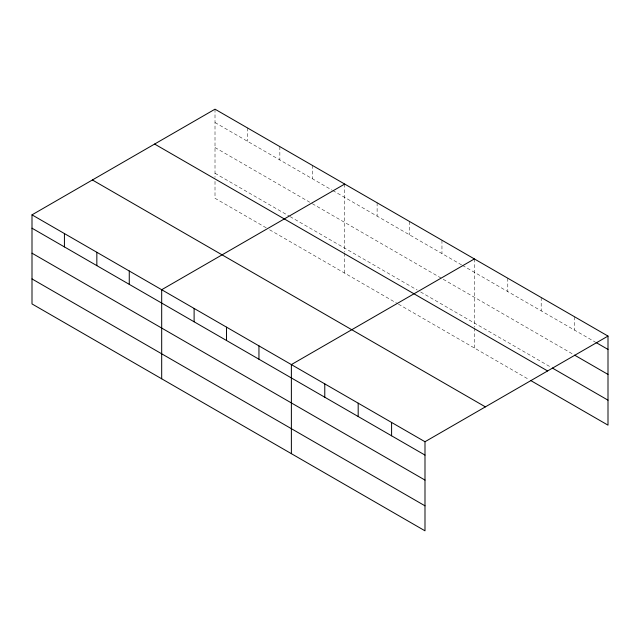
<?xml version="1.0" encoding="UTF-8"?>
<svg xmlns="http://www.w3.org/2000/svg" width="640" height="640" viewBox="0 0 640 640"><rect width="100%" height="100%" fill="white"/><g stroke="black" fill="none" stroke-linecap="round" stroke-linejoin="round"><path stroke-width="0.48" stroke-dasharray="3.2 2.4" d="M215.008 122.536L331.896 190.024M332.752 190.512L461.584 264.896M462.44 265.392L595.152 342.008M215.008 147.528L309.712 202.208M312.272 203.68L573.736 354.64M215.008 173.272L289.24 216.128M290.088 216.624L417.216 290.016M420.632 291.992L550.616 367.032M266.2 227.816L215.008 198.264L215.008 181.272M269.616 229.792L397.592 303.68M398.448 304.168L529.2 379.656M574.592 316.792L574.592 330.144M541.192 297.512L541.192 310.856M507.784 278.224L507.784 291.568M474.384 258.936L474.384 327.024M474.384 328.016L474.384 348.008M441.96 240.216L441.96 253.568M409.536 221.496L409.536 234.848M377.12 202.784L377.12 216.128M344.696 184.064L344.696 252.144M344.696 253.144L344.696 273.136M312.272 165.344L312.272 178.696M279.848 146.624L279.848 159.976M247.432 127.904L247.432 141.256M215.008 109.184L215.008 177.272"/><path stroke-width="0.96" d="M32 214.848L424.992 441.736L424.992 530.816L32 303.92L32 214.848L215.008 109.184L608 336.08L608 425.152L530.912 380.648M344.696 184.064L161.688 289.72L161.688 378.792M474.384 258.936L291.376 364.592L291.376 453.672M424.992 441.736L608 336.08M596.008 342.504L608 349.432M574.592 355.136L608 374.416M552.328 368.024L608 400.168M154.616 144.056L547.608 370.944M92.392 179.976L485.384 406.872M32 228.192L424.992 455.088M32 253.184L424.992 480.08M32 278.928L424.992 505.824M391.592 422.456L391.592 435.8M358.184 403.168L358.184 416.512M324.776 383.88L324.776 397.232M258.952 345.872L258.952 359.224M226.528 327.16L226.528 340.504M194.112 308.44L194.112 321.792M129.264 271L129.264 284.352M96.84 252.28L96.84 265.632M64.424 233.568L64.424 246.912"/></g></svg>
